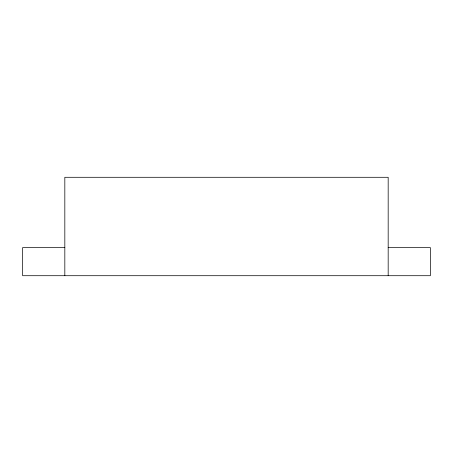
<?xml version="1.0" encoding="UTF-8"?>
<svg xmlns="http://www.w3.org/2000/svg" width="453" height="453" viewBox="0 0 453 453"><rect width="100%" height="100%" fill="white"/><g stroke="black" fill="none" stroke-linecap="round" stroke-linejoin="round"><path stroke-width="0.68" d="M64.824 247.587L22.65 247.587L22.65 275.707L430.35 275.707L430.35 247.587L388.176 247.587M388.176 275.707L388.176 177.293L64.824 177.293L64.824 275.707"/></g></svg>
